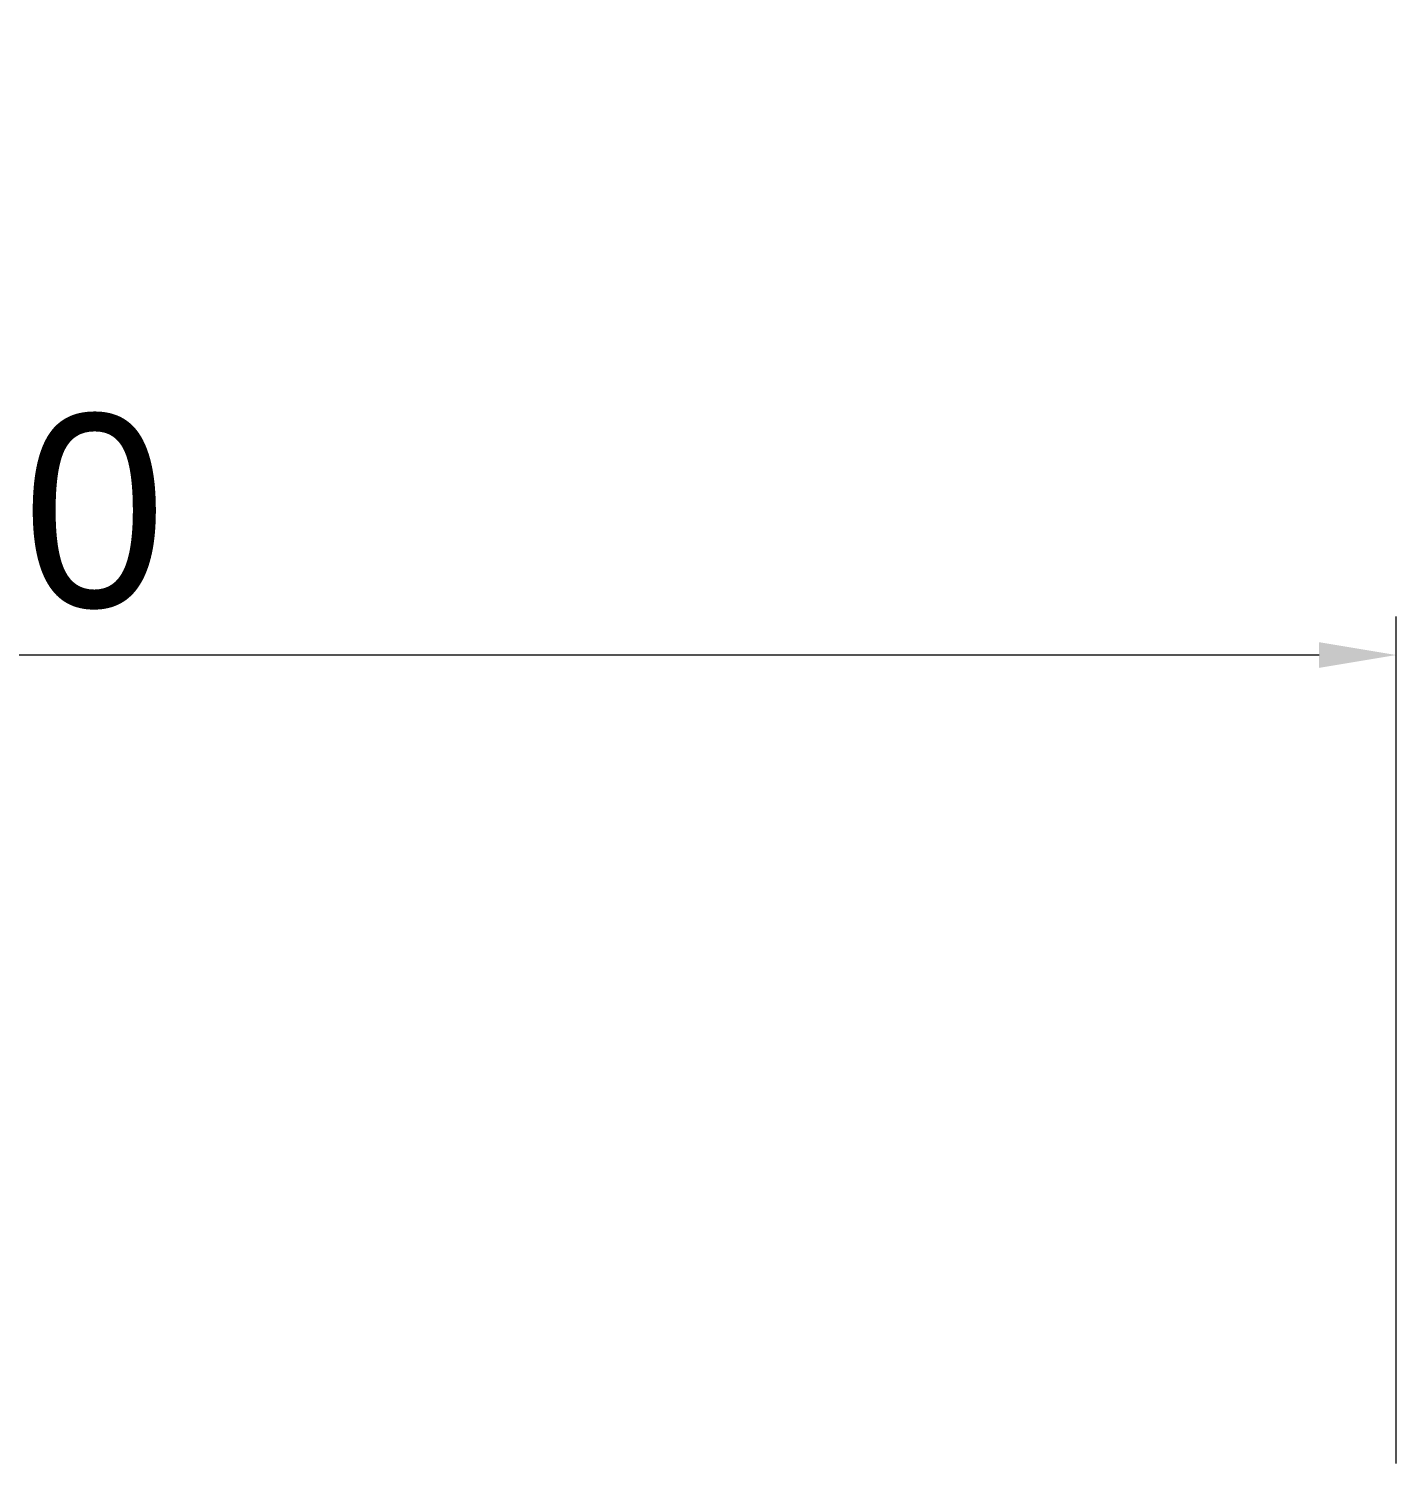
# Model space of a CAD drawing. Extents: x 0 to 1693, y 0 to 1240.
# Drawn here: x 1195.9 to 1266.9, y 581.8 to 656.7 of the extents above; entities that cross this region are included whole.
import ezdxf

# ---------------------------------------------------------------- set-up
doc = ezdxf.new("R2010")
doc.units = 0
doc.header["$LTSCALE"] = 40
doc.header["$MEASUREMENT"] = 0
doc.header["$PDMODE"] = 3
doc.header["$PDSIZE"] = -10
doc.layers.get('0').update_dxf_attribs({"linetype": 'CONTINUOUS'})
doc.layers.get('DEFPOINTS').update_dxf_attribs({"linetype": 'CONTINUOUS'})
doc.styles.add('Daelim Dimension', font='')
doc.styles.get('Daelim Dimension').set_extended_font_data('나눔고딕')
doc.dimstyles.new('DEFAULT', dxfattribs={"dimscale": 2, "dimtxt": 2, "dimasz": 2, "dimexe": 0, "dimexo": 2, "dimgap": 1, "dimtad": 1, "dimdec": 1, "dimzin": 9, "dimdsep": 46, "dimtxsty": 'Daelim Dimension', "dimcen": 0.5, "dimclrd": 252, "dimclre": 252, "dimclrt": 3, "dimadec": 1, "dimazin": 0, "dimtfac": 1, "dimtdec": 1, "dimtix": 1, "dimtmove": 0, "dimatfit": 3, "dimfxl": 1, "dimtolj": 1, "dimtzin": 1, "dimlwd": 9, "dimlwe": 9, "dimarcsym": 0})

# ---------------------------------------------------------------- blocks, each defined once
blk = doc.blocks.new('*D7')
at = {"color": 5, "lineweight": 9, "ltscale": 0.5, "transparency": 16777216}
for p, q in [((1076.66, 656.674), (967.784, 656.674)), ((969.784, 652.674), (969.784, 436.258)), ((1231.429, 432.258), (967.784, 432.258))]:
    blk.add_line(p, q, dxfattribs=at)
at = {"color": 5, "ltscale": 0.5, "transparency": 16777216}
for points in [[(969.118, 652.674), (970.451, 652.674), (969.784, 656.674)], [(969.118, 436.258), (970.451, 436.258), (969.784, 432.258)]]:
    blk.add_solid(points, dxfattribs=at)
at = {"layer": 'DEFPOINTS', "color": 0, "ltscale": 0.5, "transparency": 16777216}
for p in [(1080.66, 656.674), (969.784, 432.258), (1235.429, 432.258)]:
    blk.add_point(p, dxfattribs=at)
at = {"color": 7, "ltscale": 0.5, "transparency": 16777216, "insert": (956.998, 544.466), "char_height": 10, "attachment_point": 2, "rotation": 90, "style": 'Daelim Dimension'}
blk.add_mtext('\\A1;224', dxfattribs=at)
blk = doc.blocks.new('*D16')
at = {"color": 5, "lineweight": 9, "ltscale": 0.5, "transparency": 16777216}
for p, q in [((1116.861, 610.843), (1116.861, 626.154)), ((1266.929, 582.172), (1266.929, 626.154)), ((1262.929, 624.154), (1120.861, 624.154))]:
    blk.add_line(p, q, dxfattribs=at)
at = {"color": 5, "ltscale": 0.5, "transparency": 16777216}
for points in [[(1120.861, 624.821), (1120.861, 623.487), (1116.861, 624.154)], [(1262.929, 624.821), (1262.929, 623.487), (1266.929, 624.154)]]:
    blk.add_solid(points, dxfattribs=at)
at = {"layer": 'DEFPOINTS', "color": 0, "ltscale": 0.5, "transparency": 16777216}
for p in [(1116.861, 624.154), (1116.861, 606.843), (1266.929, 578.172)]:
    blk.add_point(p, dxfattribs=at)
at = {"color": 7, "ltscale": 0.5, "transparency": 16777216, "insert": (1191.895, 631.583), "char_height": 10, "attachment_point": 5, "style": 'Daelim Dimension'}
blk.add_mtext('\\A1;150', dxfattribs=at)
blk = doc.blocks.new('*D17')
at = {"color": 5, "lineweight": 9, "ltscale": 0.5, "transparency": 16777216}
for p, q in [((1112.825, 606.873), (991.459, 606.873)), ((993.459, 436.258), (993.459, 602.873)), ((1232.429, 432.258), (991.459, 432.258))]:
    blk.add_line(p, q, dxfattribs=at)
at = {"color": 5, "ltscale": 0.5, "transparency": 16777216}
for points in [[(992.792, 602.873), (994.125, 602.873), (993.459, 606.873)], [(992.792, 436.258), (994.125, 436.258), (993.459, 432.258)]]:
    blk.add_solid(points, dxfattribs=at)
at = {"layer": 'DEFPOINTS', "color": 0, "ltscale": 0.5, "transparency": 16777216}
for p in [(993.459, 606.873), (1116.825, 606.873), (1236.429, 432.258)]:
    blk.add_point(p, dxfattribs=at)
at = {"color": 7, "ltscale": 0.5, "transparency": 16777216, "insert": (986.072, 519.565), "char_height": 10, "attachment_point": 5, "rotation": 90, "style": 'Daelim Dimension'}
blk.add_mtext('\\A1;175', dxfattribs=at)

msp = doc.modelspace()

# ---------------------------------------------------------------- dimensions: what is measured, and where the dimension line sits
at = {"color": 5, "ltscale": 0.5}
dim = msp.add_linear_dim(base=(969.784, 432.258), p1=(1080.66, 656.674), p2=(1235.429, 432.258), angle=270, dimstyle='DEFAULT', override={"dimtxt": 5, "dimexe": 1, "dimdec": 0, "dimclrd": 5, "dimclre": 5, "dimclrt": 7}, dxfattribs=at)
dim.commit()
dim.dimension.update_dxf_attribs({"geometry": '*D7', "text_midpoint": (969.784, 544.466), "dimtype": 160})
dim = msp.add_linear_dim(base=(1116.861, 624.154), p1=(1266.929, 578.172), p2=(1116.861, 606.843), dimstyle='DEFAULT', override={"dimtxt": 5, "dimexe": 1, "dimdec": 0, "dimclrd": 5, "dimclre": 5, "dimclrt": 7}, dxfattribs=at)
dim.commit()
dim.dimension.update_dxf_attribs({"geometry": '*D16', "text_midpoint": (1191.895, 631.583)})
dim = msp.add_linear_dim(base=(993.459, 606.873), p1=(1236.429, 432.258), p2=(1116.825, 606.873), angle=90, dimstyle='DEFAULT', override={"dimtxt": 5, "dimexe": 1, "dimdec": 0, "dimclrd": 5, "dimclre": 5, "dimclrt": 7}, dxfattribs=at)
dim.commit()
dim.dimension.update_dxf_attribs({"geometry": '*D17', "text_midpoint": (986.072, 519.565)})

doc.saveas('drawing.dxf')
